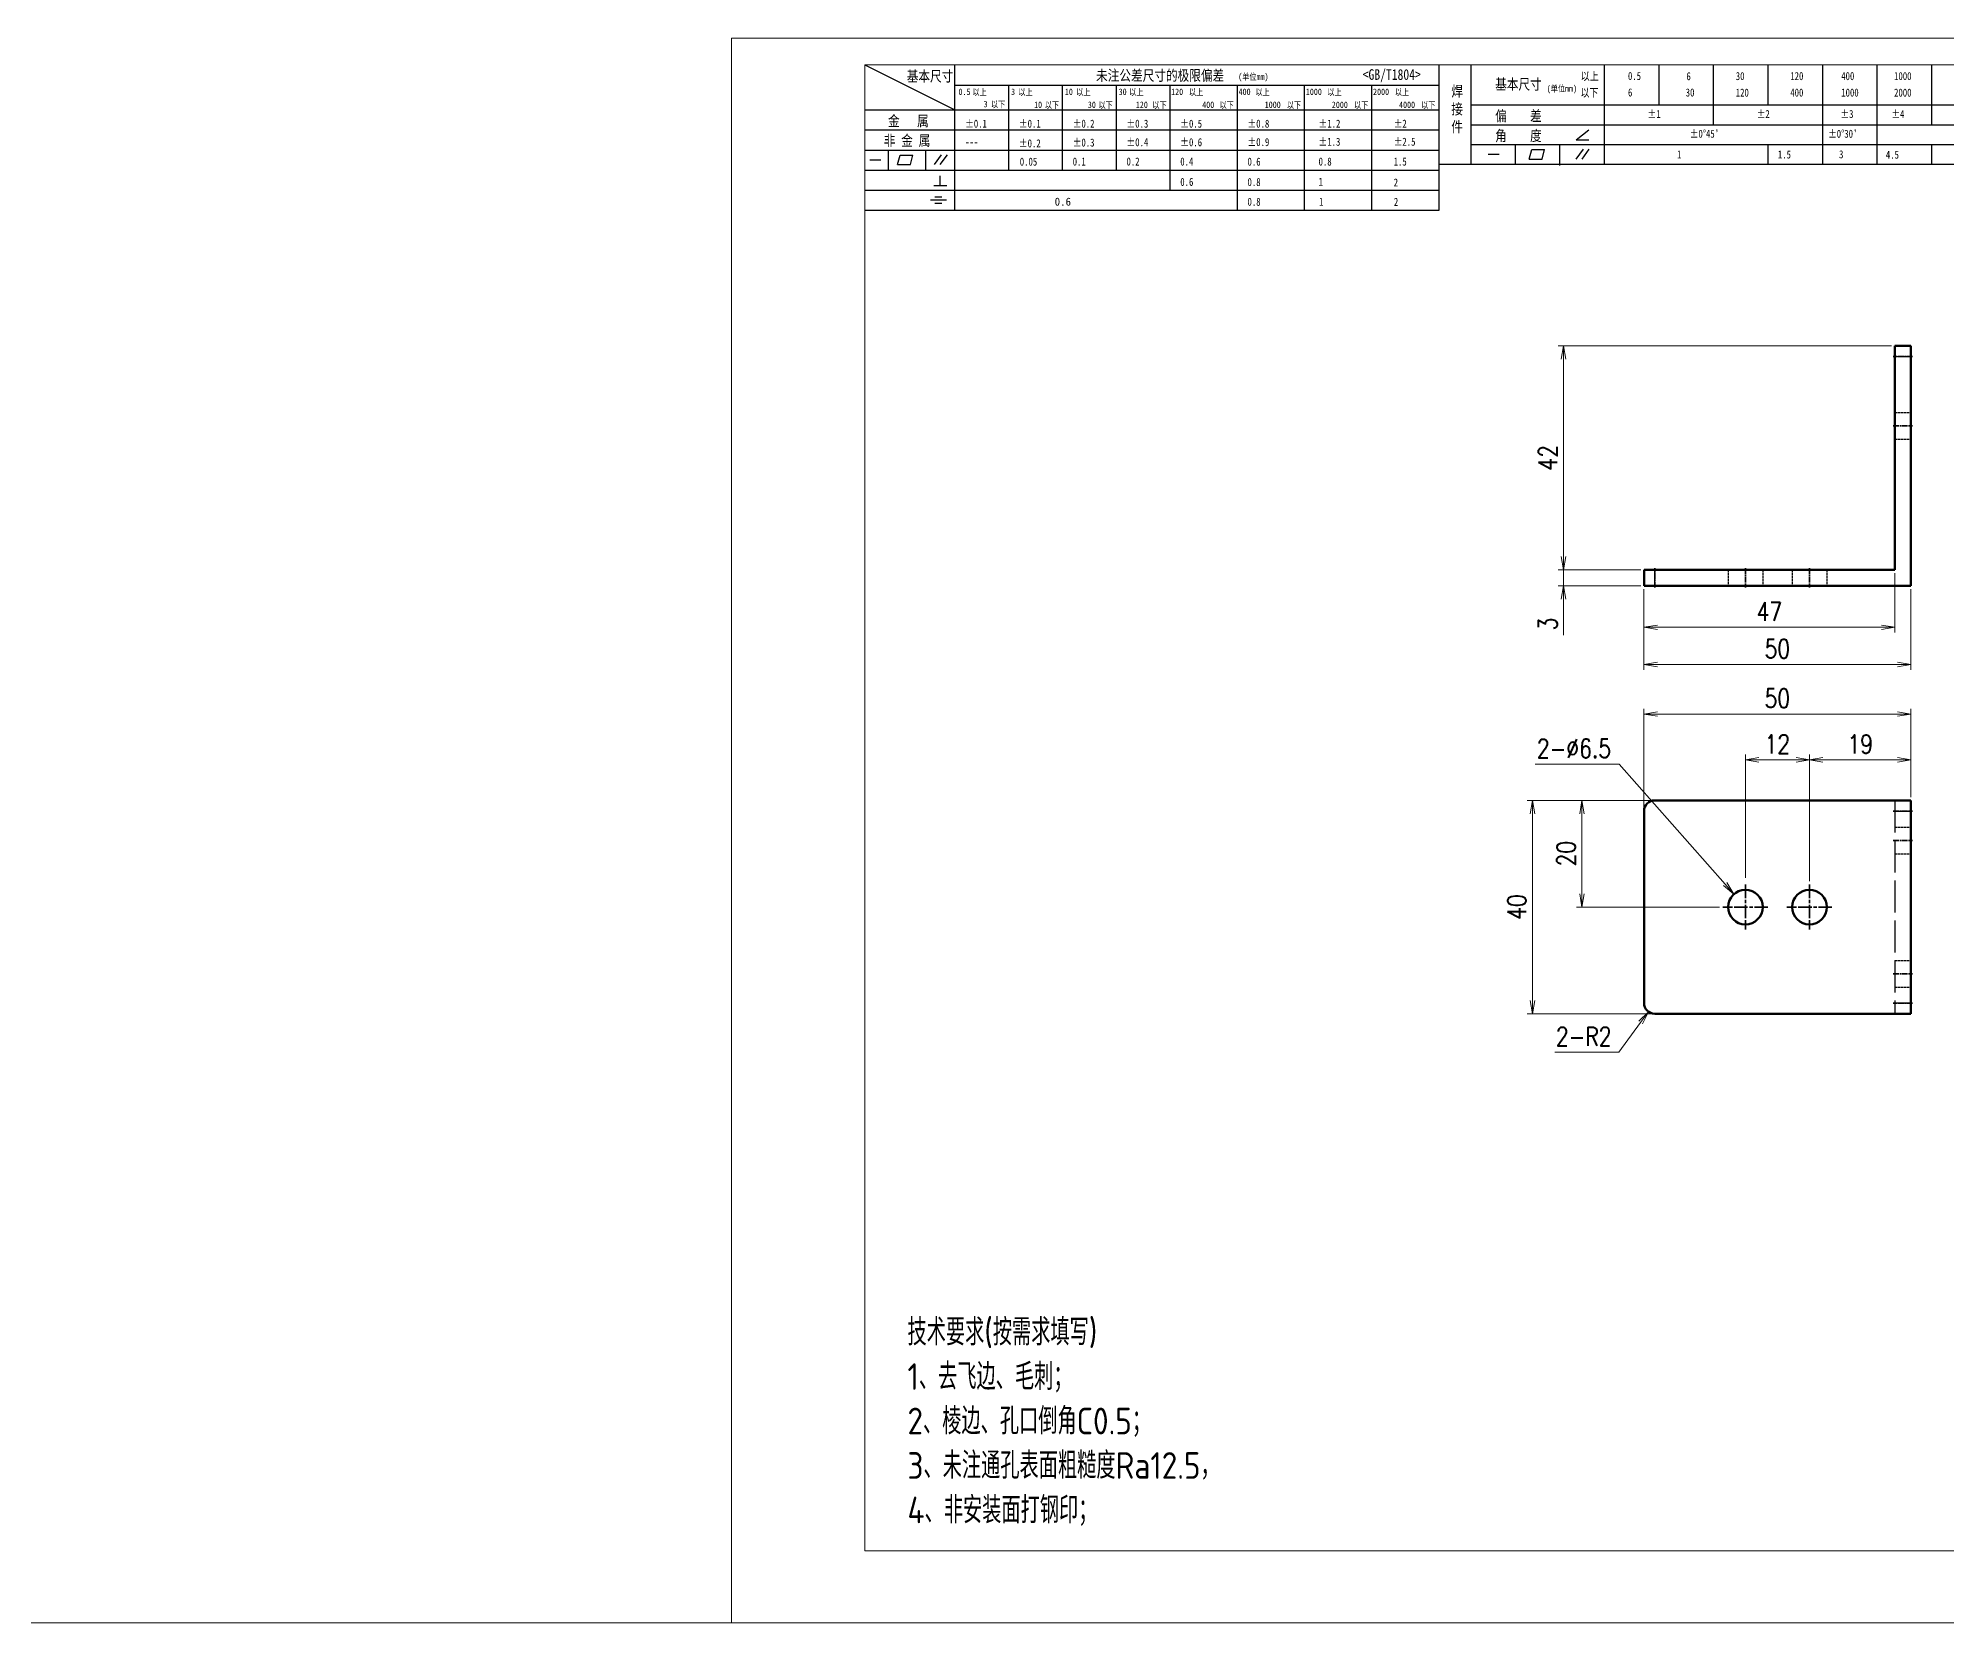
# Model space of a CAD drawing. Header units: millimetres. Extents: x 115 to 5146, y 57 to 1134.
# Drawn here: x 1899.4 to 2257.1, y 57 to 354 of the extents above; entities that cross this region are included whole.
import ezdxf

# ---------------------------------------------------------------- set-up
doc = ezdxf.new("R2010")
doc.units = ezdxf.units.MM
doc.header["$PDMODE"] = 35
doc.linetypes.add('AM_ISO02W050', pattern=[7.5, 6, -1.5])
doc.linetypes.add('AM_ISO08W050', pattern=[18, 12, -1.5, 3, -1.5])
for name, color, linetype, lineweight in [('CENTER', 2, 'AM_ISO08W050', 35), ('DIM', 3, 'Continuous', 25), ('DRAWING', 7, 'Continuous', 50), ('HIDDEN', 1, 'AM_ISO02W050', 25), ('图框', 7, 'Continuous', 18), ('标注线', 3, 'Continuous', 18)]:
    doc.layers.add(name, color=color, linetype=linetype, lineweight=lineweight)
doc.layers.add('图\\M+19E79\\M+195B6\\M+18E9A', color=7, linetype='Continuous')
doc.layers.add('打印', color=7, linetype='Continuous', lineweight=15, plot=False)
doc.layers.add('打印-禁用', color=7, linetype='Continuous', lineweight=15, plot=False)
doc.styles.add('DIM', font='romans.shx', dxfattribs={"width": 0.8, "bigfont": 'bigfont.shx'})
doc.styles.add('国标', font='simfang.ttf', dxfattribs={"width": 0.8})
doc.styles.add('机械长仿宋', font='gbenor.shx', dxfattribs={"height": 1, "bigfont": 'gbcbig.shx'})
doc.dimstyles.new('XR 1-1$0', dxfattribs={"dimtxt": 3.5, "dimasz": 2.5, "dimexe": 1, "dimexo": 0.625, "dimgap": 1.2, "dimtad": 1, "dimzin": 9, "dimdsep": 46, "dimtxsty": 'DIM', "dimblk": 'OPEN', "dimcen": 0, "dimclrd": 8, "dimclre": 8, "dimclrt": 2, "dimazin": 2, "dimtfac": 0.5, "dimtmove": 0, "dimatfit": 3, "dimldrblk": 'OPEN', "dimfxl": 0, "dimtolj": 2, "dimlwd": 18, "dimlwe": 18, "dimarcsym": 0})
doc.dimstyles.new('XR 1-1$3', dxfattribs={"dimtxt": 3.5, "dimasz": 2.5, "dimexe": 1, "dimexo": 0.625, "dimgap": 1.2, "dimtad": 1, "dimtoh": 1, "dimdsep": 46, "dimtxsty": 'DIM', "dimblk": 'OPEN', "dimcen": 0, "dimclrd": 8, "dimclre": 8, "dimclrt": 2, "dimazin": 2, "dimtfac": 0.5, "dimtofl": 0, "dimtmove": 0, "dimatfit": 3, "dimldrblk": 'OPEN', "dimfxl": 0, "dimtolj": 2, "dimlwd": 18, "dimlwe": 18, "dimarcsym": 0})
doc.dimstyles.new('XR 1-1$4', dxfattribs={"dimtxt": 3.5, "dimasz": 2.5, "dimexe": 1, "dimexo": 0.625, "dimgap": 1.2, "dimtad": 1, "dimtoh": 1, "dimdsep": 46, "dimtxsty": 'DIM', "dimblk": 'OPEN', "dimcen": 0, "dimclrd": 8, "dimclre": 8, "dimclrt": 2, "dimazin": 2, "dimtfac": 0.5, "dimtofl": 0, "dimtmove": 0, "dimatfit": 3, "dimldrblk": 'OPEN', "dimfxl": 0, "dimtolj": 2, "dimlwd": 18, "dimlwe": 18, "dimarcsym": 0})

# ---------------------------------------------------------------- blocks, each defined once
blk = doc.blocks.new('GZDEH零件A3图框V01版')
at = {"layer": '图\\M+19E79\\M+195B6\\M+18E9A', "color": 9}
for p, q in [((2882.49, -1554.46), (2899.37, -1562.92)), ((2899.37, -1581.67), (2899.37, -1554.46)), ((2990.09, -1581.67), (2990.09, -1554.46)), ((2996.09, -1573.08), (2996.09, -1554.46)), ((3021.09, -1561.98), (3021.09, -1554.46)), ((3031.31, -1561.98), (3031.31, -1554.46)), ((3041.53, -1561.98), (3041.53, -1554.46)), ((3051.75, -1561.98), (3051.75, -1554.46)), ((3061.98, -1561.98), (3061.98, -1554.46)), ((3072.2, -1561.98), (3072.2, -1554.46)), ((3082.42, -1561.98), (3082.42, -1554.46)), ((2899.37, -1558.24), (2990.09, -1558.24)), ((2909.45, -1574.17), (2909.45, -1558.24)), ((2919.53, -1574.17), (2919.53, -1558.24)), ((2929.61, -1574.17), (2929.61, -1558.24)), ((2939.69, -1577.92), (2939.69, -1558.24)), ((2952.29, -1581.67), (2952.29, -1558.24)), ((2964.89, -1581.67), (2964.89, -1558.24)), ((2977.49, -1581.67), (2977.49, -1558.24)), ((2882.49, -1562.92), (2990.09, -1562.92)), ((2996.09, -1561.98), (3113.09, -1561.98)), ((3021.09, -1573.08), (3021.09, -1561.98)), ((3041.53, -1565.68), (3041.53, -1561.98)), ((3061.98, -1573.08), (3061.98, -1561.98)), ((3072.2, -1573.08), (3072.2, -1561.98)), ((3082.42, -1565.68), (3082.42, -1561.98)), ((2882.49, -1566.67), (2990.09, -1566.67)), ((2996.09, -1565.68), (3113.09, -1565.68)), ((3015.75, -1568.51), (3018.15, -1566.66)), ((2996.09, -1569.38), (3113.09, -1569.38)), ((3004.42, -1573.08), (3004.42, -1569.38)), ((3012.75, -1573.08), (3012.75, -1569.38)), ((3015.75, -1568.51), (3018.15, -1568.51)), ((3015.81, -1572.12), (3017.15, -1570.26)), ((3016.89, -1572.12), (3018.23, -1570.26)), ((3051.75, -1573.08), (3051.75, -1569.38)), ((3082.42, -1573.08), (3082.42, -1569.48)), ((2882.49, -1570.42), (2990.09, -1570.42)), ((2883.43, -1572.27), (2885.49, -1572.27)), ((2886.92, -1574.12), (2886.92, -1570.42)), ((2888.59, -1573.16), (2889.07, -1571.37)), ((2888.59, -1573.16), (2891, -1573.16)), ((2889.07, -1571.37), (2891.48, -1571.37)), ((2891, -1573.16), (2891.48, -1571.37)), ((2893.91, -1574.12), (2893.91, -1570.42)), ((2895.52, -1573.16), (2896.85, -1571.3)), ((2896.6, -1573.16), (2897.94, -1571.3)), ((2990.09, -1573.08), (3113.09, -1573.08)), ((2999.26, -1571.23), (3001.32, -1571.23)), ((3006.97, -1572.12), (3007.45, -1570.33)), ((3006.97, -1572.12), (3009.39, -1572.12)), ((3007.45, -1570.33), (3009.86, -1570.33)), ((3009.39, -1572.12), (3009.86, -1570.33)), ((3012.75, -1573.33), (3012.75, -1573.08)), ((2882.49, -1574.17), (2990.09, -1574.17)), ((2895.42, -1577.05), (2897.81, -1577.05)), ((2896.58, -1577.05), (2896.58, -1575.28)), ((2882.49, -1577.92), (2990.09, -1577.92)), ((2894.79, -1579.77), (2897.77, -1579.77)), ((2895.57, -1579.17), (2896.92, -1579.17)), ((2895.57, -1580.37), (2896.93, -1580.37)), ((2882.49, -1581.67), (2990.09, -1581.67))]:
    blk.add_line(p, q, dxfattribs=at)
at = {"layer": '图框', "linetype": 'Continuous'}
for p, q in [((2882.49, -1554.46), (2882.49, -1832.96)), ((3272.49, -1554.46), (2882.49, -1554.46)), ((2882.49, -1832.96), (3272.49, -1832.96))]:
    blk.add_line(p, q, dxfattribs=at)
at = {"layer": '打印-禁用', "linetype": 'Continuous'}
for p, q in [((2857.49, -1549.46), (2857.49, -1846.46)), ((3277.49, -1549.46), (2857.49, -1549.46)), ((2857.49, -1846.46), (3277.49, -1846.46))]:
    blk.add_line(p, q, dxfattribs=at)
at = {"layer": '图\\M+19E79\\M+195B6\\M+18E9A', "color": 9, "style": '国标', "width": 0.8}
for s, height, p in [('基本尺寸', 2, (2890.33, -1557.58)), ('未注公差尺寸的极限偏差', 2, (2925.81, -1557.44)), ('<GB/T1804>', 2, (2975.78, -1557.27)), ('以上', 1.5, (3016.64, -1557.33)), ('0.5', 1.5, (3025.49, -1557.3)), ('6', 1.5, (3036.45, -1557.34)), ('30', 1.5, (3045.69, -1557.31)), ('120', 1.5, (3055.91, -1557.31)), ('400', 1.5, (3065.46, -1557.31)), ('1000', 1.5, (3075.36, -1557.31)), ('30', 1.2, (2930.04, -1560.11)), ('基本尺寸', 2, (3000.6, -1559.1)), ('以下', 1.5, (3016.58, -1560.43)), ('6', 1.5, (3025.49, -1560.38)), ('30', 1.5, (3036.31, -1560.39)), ('120', 1.5, (3045.69, -1560.41)), ('400', 1.5, (3055.91, -1560.41)), ('1000', 1.5, (3065.46, -1560.41)), ('2000', 1.5, (3075.36, -1560.41)), ('偏    差', 2, (3000.6, -1565.04)), ('±1', 1.5, (3029.16, -1564.42)), ('±2', 1.5, (3049.61, -1564.42)), ('±3', 1.5, (3065.3, -1564.42)), ('±4', 1.5, (3074.85, -1564.42)), ('金   属', 2, (2886.82, -1565.98)), ('±0.1', 1.5, (2901.27, -1566.23)), ('±0.1', 1.5, (2911.35, -1566.23)), ('±0.2', 1.5, (2921.43, -1566.23)), ('±0.3', 1.5, (2931.51, -1566.23)), ('±0.5', 1.5, (2941.59, -1566.23)), ('±0.8', 1.5, (2954.19, -1566.23)), ('±1.2', 1.5, (2967.51, -1566.23)), ('±2', 1.5, (2981.58, -1566.23)), ('角    度', 2, (3000.6, -1568.74)), ("±0%%D45'", 1.5, (3037.06, -1568.12)), ("±0%%D30'", 1.5, (3062.98, -1568.12)), ('非 金 属', 2, (2886.02, -1569.65)), ('---', 1.5, (2901.27, -1569.65)), ('±0.2', 1.5, (2911.35, -1569.92)), ('±0.3', 1.5, (2921.43, -1569.77)), ('±0.4', 1.5, (2931.51, -1569.71)), ('±0.6', 1.5, (2941.59, -1569.71)), ('±0.9', 1.5, (2954.19, -1569.68)), ('±1.3', 1.5, (2967.51, -1569.62)), ('±2.5', 1.5, (2981.58, -1569.61)), ('0.1', 1.5, (2921.43, -1573.34)), ('0.2', 1.5, (2931.51, -1573.33)), ('0.4', 1.5, (2941.59, -1573.33)), ('0.6', 1.5, (2954.19, -1573.35)), ('0.8', 1.5, (2967.51, -1573.33)), ('1.5', 1.5, (2981.58, -1573.34)), ('1', 1.5, (3034.69, -1571.98)), ('1.5', 1.5, (3053.59, -1572.01)), ('3', 1.5, (3065.05, -1571.98)), ('4.5', 1.5, (3073.82, -1572.05)), ('0.6', 1.5, (2941.59, -1577.14)), ('0.8', 1.5, (2954.19, -1577.17)), ('1', 1.5, (2967.51, -1577.12)), ('2', 1.5, (2981.58, -1577.26)), ('0.8', 1.5, (2954.19, -1580.87)), ('1', 1.5, (2967.59, -1580.86)), ('2', 1.5, (2981.62, -1580.89))]:
    blk.add_text(s, height=height, dxfattribs=at).set_placement(p)
at = {"layer": '图\\M+19E79\\M+195B6\\M+18E9A', "color": 9, "lineweight": 15, "style": '国标', "width": 0.8}
for s, p in [('(单位mm)', (2952.44, -1557.27)), ('0.5', (2900.03, -1560.11)), ('以上', (2902.64, -1560.16)), ('3', (2909.88, -1560.11)), ('以上', (2911.25, -1560.16)), ('10', (2919.96, -1560.11)), ('以上', (2922.09, -1560.16)), ('以上', (2932.02, -1560.16)), ('120', (2939.88, -1560.11)), ('以上', (2943.21, -1560.16)), ('400', (2952.52, -1560.11)), ('以上', (2955.68, -1560.16)), ('1000', (2965.12, -1560.11)), ('以上', (2969.16, -1560.16)), ('2000', (2977.72, -1560.11)), ('以上', (2981.8, -1560.16)), ('(单位mm)', (3010.27, -1559.51)), ('3', (2904.73, -1562.41)), ('以下', (2906.1, -1562.46)), ('10', (2914.19, -1562.54)), ('以下', (2916.18, -1562.59)), ('30', (2924.27, -1562.54)), ('以下', (2926.26, -1562.59)), ('120', (2933.26, -1562.54)), ('以下', (2936.34, -1562.59)), ('400', (2945.7, -1562.54)), ('以下', (2948.94, -1562.59)), ('1000', (2957.41, -1562.54)), ('以下', (2961.54, -1562.59)), ('2000', (2969.99, -1562.54)), ('以下', (2974.14, -1562.59)), ('4000', (2982.59, -1562.54)), ('以下', (2986.74, -1562.59))]:
    blk.add_text(s, height=1.2, dxfattribs=at).set_placement(p)
at = {"layer": '图\\M+19E79\\M+195B6\\M+18E9A', "color": 9, "lineweight": 13, "style": '国标'}
blk.add_text('0.6', height=1.5, dxfattribs=at).set_placement((2918.05, -1580.85))
at = {"layer": '图\\M+19E79\\M+195B6\\M+18E9A', "color": 9, "style": '国标'}
for s, insert, char_height, width, attachment_point in [('焊\\P接\\P件', (2992.39, -1558.41), 2, 3.1877, 1), ('0.05', (2911.51, -1573.37), 1.5, 5.1982, 7)]:
    blk.add_mtext(s, dxfattribs=dict(at, insert=insert, char_height=char_height, width=width, attachment_point=attachment_point))
blk = doc.blocks.new('DEH A3')
at = {"layer": '图框'}
blk.add_blockref('GZDEH零件A3图框V01版', (-2857.49, 1846.46), dxfattribs=at)
blk = doc.blocks.new('_Open')
at = {"color": 0, "linetype": 'ByBlock', "lineweight": -2}
for p, q in [((-1, 0.17), (0, 0)), ((-1, -0.17), (0, 0)), ((0, 0), (-1, 0))]:
    blk.add_line(p, q, dxfattribs=at)
blk = doc.blocks.new('*D47')
at = {"layer": 'Defpoints', "color": 0, "transparency": 16777216}
for p in [(2250.31, 218.8), (2250.31, 211.2), (2231.31, 195.42)]:
    blk.add_point(p, dxfattribs=at)
at = {"layer": 'DIM', "color": 8, "lineweight": 18, "transparency": 16777216}
for p, q in [((2231.31, 196.05), (2231.31, 219.8)), ((2233.81, 218.8), (2247.81, 218.8)), ((2250.31, 211.82), (2250.31, 219.8))]:
    blk.add_line(p, q, dxfattribs=at)
at = {"layer": 'DIM', "color": 8, "linetype": 'ByBlock', "lineweight": 18, "transparency": 16777216, "xscale": 2.5, "yscale": 2.5, "zscale": 2.5, "rotation": 180}
blk.add_blockref('_Open', (2231.31, 218.8), dxfattribs=at)
at = {"layer": 'DIM', "color": 8, "linetype": 'ByBlock', "lineweight": 18, "transparency": 16777216, "xscale": 2.5, "yscale": 2.5, "zscale": 2.5}
blk.add_blockref('_Open', (2250.31, 218.8), dxfattribs=at)
at = {"layer": 'DIM', "color": 2, "transparency": 16777216, "insert": (2240.81, 221.75), "char_height": 3.5, "attachment_point": 5, "style": 'DIM'}
blk.add_mtext('\\A2;19', dxfattribs=at)
blk = doc.blocks.new('*D48')
at = {"layer": 'Defpoints', "color": 0, "transparency": 16777216}
for p in [(2219.31, 218.8), (2219.31, 196.05), (2231.31, 196.05)]:
    blk.add_point(p, dxfattribs=at)
at = {"layer": 'DIM', "color": 8, "lineweight": 18, "transparency": 16777216}
for p, q in [((2219.31, 196.67), (2219.31, 219.8)), ((2228.81, 218.8), (2221.81, 218.8)), ((2231.31, 196.67), (2231.31, 219.8))]:
    blk.add_line(p, q, dxfattribs=at)
at = {"layer": 'DIM', "color": 8, "linetype": 'ByBlock', "lineweight": 18, "transparency": 16777216, "xscale": 2.5, "yscale": 2.5, "zscale": 2.5, "rotation": 180}
blk.add_blockref('_Open', (2219.31, 218.8), dxfattribs=at)
at = {"layer": 'DIM', "color": 8, "linetype": 'ByBlock', "lineweight": 18, "transparency": 16777216, "xscale": 2.5, "yscale": 2.5, "zscale": 2.5}
blk.add_blockref('_Open', (2231.31, 218.8), dxfattribs=at)
at = {"layer": 'DIM', "color": 2, "transparency": 16777216, "insert": (2225.31, 221.75), "char_height": 3.5, "attachment_point": 5, "style": 'DIM'}
blk.add_mtext('\\A2;12', dxfattribs=at)
blk = doc.blocks.new('*D49')
at = {"layer": 'Defpoints', "color": 0, "transparency": 16777216}
for p in [(2200.31, 227.37), (2250.31, 211.2), (2200.31, 209.2)]:
    blk.add_point(p, dxfattribs=at)
at = {"layer": 'DIM', "color": 8, "lineweight": 18, "transparency": 16777216}
for p, q in [((2200.31, 209.82), (2200.31, 228.37)), ((2247.81, 227.37), (2202.81, 227.37)), ((2250.31, 211.82), (2250.31, 228.37))]:
    blk.add_line(p, q, dxfattribs=at)
at = {"layer": 'DIM', "color": 8, "linetype": 'ByBlock', "lineweight": 18, "transparency": 16777216, "xscale": 2.5, "yscale": 2.5, "zscale": 2.5, "rotation": 180}
blk.add_blockref('_Open', (2200.31, 227.37), dxfattribs=at)
at = {"layer": 'DIM', "color": 8, "linetype": 'ByBlock', "lineweight": 18, "transparency": 16777216, "xscale": 2.5, "yscale": 2.5, "zscale": 2.5}
blk.add_blockref('_Open', (2250.31, 227.37), dxfattribs=at)
at = {"layer": 'DIM', "color": 2, "transparency": 16777216, "insert": (2225.31, 230.32), "char_height": 3.5, "attachment_point": 5, "style": 'DIM'}
blk.add_mtext('\\A2;50', dxfattribs=at)
blk = doc.blocks.new('*D50')
at = {"layer": 'Defpoints', "color": 0, "transparency": 16777216}
for p in [(2188.68, 211.2), (2202.31, 211.2), (2215.09, 191.2)]:
    blk.add_point(p, dxfattribs=at)
at = {"layer": 'DIM', "color": 8, "lineweight": 18, "transparency": 16777216}
for p, q in [((2201.69, 211.2), (2187.68, 211.2)), ((2188.68, 193.7), (2188.68, 208.7)), ((2214.46, 191.2), (2187.68, 191.2))]:
    blk.add_line(p, q, dxfattribs=at)
at = {"layer": 'DIM', "color": 8, "linetype": 'ByBlock', "lineweight": 18, "transparency": 16777216, "xscale": 2.5, "yscale": 2.5, "zscale": 2.5}
for p, rotation in [((2188.68, 211.2), 90), ((2188.68, 191.2), 270)]:
    blk.add_blockref('_Open', p, dxfattribs=dict(at, rotation=rotation))
at = {"layer": 'DIM', "color": 2, "transparency": 16777216, "insert": (2185.73, 201.2), "char_height": 3.5, "attachment_point": 5, "rotation": 90, "style": 'DIM'}
blk.add_mtext('\\A2;20', dxfattribs=at)
blk = doc.blocks.new('*D51')
at = {"layer": 'Defpoints', "color": 0, "transparency": 16777216}
for p in [(2202.31, 211.2), (2179.42, 171.2), (2202.31, 171.2)]:
    blk.add_point(p, dxfattribs=at)
at = {"layer": 'DIM', "color": 8, "lineweight": 18, "transparency": 16777216}
for p, q in [((2201.69, 211.2), (2178.42, 211.2)), ((2179.42, 208.7), (2179.42, 173.7)), ((2201.69, 171.2), (2178.42, 171.2))]:
    blk.add_line(p, q, dxfattribs=at)
at = {"layer": 'DIM', "color": 8, "linetype": 'ByBlock', "lineweight": 18, "transparency": 16777216, "xscale": 2.5, "yscale": 2.5, "zscale": 2.5}
for p, rotation in [((2179.42, 211.2), 90), ((2179.42, 171.2), 270)]:
    blk.add_blockref('_Open', p, dxfattribs=dict(at, rotation=rotation))
at = {"layer": 'DIM', "color": 2, "transparency": 16777216, "insert": (2176.47, 191.2), "char_height": 3.5, "attachment_point": 5, "rotation": 90, "style": 'DIM'}
blk.add_mtext('\\A2;40', dxfattribs=at)
blk = doc.blocks.new('*D52')
at = {"layer": 'Defpoints', "color": 0, "transparency": 16777216}
for p in [(2202.31, 173.2), (2201.14, 171.58)]:
    blk.add_point(p, dxfattribs=at)
at = {"layer": 'DIM', "color": 8, "lineweight": 18, "transparency": 16777216}
for p in [(2199.67, 169.56), (2183.61, 163.98)]:
    blk.add_line(p, (2195.61, 163.98), dxfattribs=at)
at = {"layer": 'DIM', "color": 8, "linetype": 'ByBlock', "lineweight": 18, "transparency": 16777216, "xscale": 2.5, "yscale": 2.5, "zscale": 2.5, "rotation": 53.95258779994135}
blk.add_blockref('_Open', (2201.14, 171.58), dxfattribs=at)
at = {"layer": 'DIM', "color": 2, "transparency": 16777216, "insert": (2189.01, 166.93), "char_height": 3.5, "attachment_point": 5, "style": 'DIM'}
blk.add_mtext('\\A2;\\A2;2-R2', dxfattribs=at)
blk = doc.blocks.new('*D53')
at = {"layer": 'Defpoints', "color": 0, "transparency": 16777216}
for p in [(2217.16, 193.63), (2221.47, 188.76)]:
    blk.add_point(p, dxfattribs=at)
at = {"layer": 'DIM', "color": 8, "lineweight": 18, "transparency": 16777216}
for p in [(2179.92, 217.98), (2215.51, 195.51)]:
    blk.add_line(p, (2195.66, 217.98), dxfattribs=at)
at = {"layer": 'DIM', "color": 8, "linetype": 'ByBlock', "lineweight": 18, "transparency": 16777216, "xscale": 2.5, "yscale": 2.5, "zscale": 2.5, "rotation": 311.4608235617067}
blk.add_blockref('_Open', (2217.16, 193.63), dxfattribs=at)
at = {"layer": 'DIM', "color": 2, "transparency": 16777216, "insert": (2187.19, 220.93), "char_height": 3.5, "attachment_point": 5, "style": 'DIM'}
blk.add_mtext('\\A2;\\A2;2-∅6.5', dxfattribs=at)
blk = doc.blocks.new('*D54')
at = {"layer": 'Defpoints', "color": 0, "transparency": 16777216}
for p in [(2185.23, 254.4), (2200.31, 254.4), (2200.31, 251.4)]:
    blk.add_point(p, dxfattribs=at)
at = {"layer": 'DIM', "color": 8, "lineweight": 18, "transparency": 16777216}
for p, q in [((2185.23, 256.9), (2185.23, 259.4)), ((2199.69, 254.4), (2184.23, 254.4)), ((2185.23, 251.4), (2185.23, 254.4)), ((2199.69, 251.4), (2184.23, 251.4)), ((2185.23, 248.9), (2185.23, 242.13))]:
    blk.add_line(p, q, dxfattribs=at)
at = {"layer": 'DIM', "color": 8, "linetype": 'ByBlock', "lineweight": 18, "transparency": 16777216, "xscale": 2.5, "yscale": 2.5, "zscale": 2.5}
for p, rotation in [((2185.23, 254.4), 270), ((2185.23, 251.4), 90)]:
    blk.add_blockref('_Open', p, dxfattribs=dict(at, rotation=rotation))
at = {"layer": 'DIM', "color": 2, "transparency": 16777216, "insert": (2182.28, 244.26), "char_height": 3.5, "attachment_point": 5, "rotation": 90, "style": 'DIM'}
blk.add_mtext('\\A2;3', dxfattribs=at)
blk = doc.blocks.new('*D55')
at = {"layer": 'Defpoints', "color": 0, "transparency": 16777216}
for p in [(2185.23, 296.4), (2247.31, 296.4), (2200.31, 254.4)]:
    blk.add_point(p, dxfattribs=at)
at = {"layer": 'DIM', "color": 8, "lineweight": 18, "transparency": 16777216}
for p, q in [((2246.69, 296.4), (2184.23, 296.4)), ((2185.23, 256.9), (2185.23, 293.9)), ((2199.69, 254.4), (2184.23, 254.4))]:
    blk.add_line(p, q, dxfattribs=at)
at = {"layer": 'DIM', "color": 8, "linetype": 'ByBlock', "lineweight": 18, "transparency": 16777216, "xscale": 2.5, "yscale": 2.5, "zscale": 2.5}
for p, rotation in [((2185.23, 296.4), 90), ((2185.23, 254.4), 270)]:
    blk.add_blockref('_Open', p, dxfattribs=dict(at, rotation=rotation))
at = {"layer": 'DIM', "color": 2, "transparency": 16777216, "insert": (2182.28, 275.4), "char_height": 3.5, "attachment_point": 5, "rotation": 90, "style": 'DIM'}
blk.add_mtext('\\A2;42', dxfattribs=at)
blk = doc.blocks.new('*D56')
at = {"layer": 'Defpoints', "color": 0, "transparency": 16777216}
for p in [(2247.31, 254.4), (2200.31, 251.4), (2247.31, 243.63)]:
    blk.add_point(p, dxfattribs=at)
at = {"layer": 'DIM', "color": 8, "lineweight": 18, "transparency": 16777216}
for p, q in [((2200.31, 250.77), (2200.31, 242.63)), ((2247.31, 253.77), (2247.31, 242.63)), ((2202.81, 243.63), (2244.81, 243.63))]:
    blk.add_line(p, q, dxfattribs=at)
at = {"layer": 'DIM', "color": 8, "linetype": 'ByBlock', "lineweight": 18, "transparency": 16777216, "xscale": 2.5, "yscale": 2.5, "zscale": 2.5, "rotation": 180}
blk.add_blockref('_Open', (2200.31, 243.63), dxfattribs=at)
at = {"layer": 'DIM', "color": 8, "linetype": 'ByBlock', "lineweight": 18, "transparency": 16777216, "xscale": 2.5, "yscale": 2.5, "zscale": 2.5}
blk.add_blockref('_Open', (2247.31, 243.63), dxfattribs=at)
at = {"layer": 'DIM', "color": 2, "transparency": 16777216, "insert": (2223.81, 246.58), "char_height": 3.5, "attachment_point": 5, "style": 'DIM'}
blk.add_mtext('\\A2;47', dxfattribs=at)
blk = doc.blocks.new('*D57')
at = {"layer": 'Defpoints', "color": 0, "transparency": 16777216}
for p in [(2200.31, 251.4), (2250.31, 251.4), (2250.31, 236.66)]:
    blk.add_point(p, dxfattribs=at)
at = {"layer": 'DIM', "color": 8, "lineweight": 18, "transparency": 16777216}
for p, q in [((2200.31, 250.77), (2200.31, 235.66)), ((2250.31, 250.77), (2250.31, 235.66)), ((2202.81, 236.66), (2247.81, 236.66))]:
    blk.add_line(p, q, dxfattribs=at)
at = {"layer": 'DIM', "color": 8, "linetype": 'ByBlock', "lineweight": 18, "transparency": 16777216, "xscale": 2.5, "yscale": 2.5, "zscale": 2.5, "rotation": 180}
blk.add_blockref('_Open', (2200.31, 236.66), dxfattribs=at)
at = {"layer": 'DIM', "color": 8, "linetype": 'ByBlock', "lineweight": 18, "transparency": 16777216, "xscale": 2.5, "yscale": 2.5, "zscale": 2.5}
blk.add_blockref('_Open', (2250.31, 236.66), dxfattribs=at)
at = {"layer": 'DIM', "color": 2, "transparency": 16777216, "insert": (2225.31, 239.61), "char_height": 3.5, "attachment_point": 5, "style": 'DIM'}
blk.add_mtext('\\A2;50', dxfattribs=at)

msp = doc.modelspace()

# ---------------------------------------------------------------- linework, layer by layer
at = {"color": 7, "lineweight": 13, "ltscale": 0.075}
for p, q in [((2250.314, 294.398), (2247.314, 294.398)), ((2202.314, 254.398), (2202.314, 251.398))]:
    msp.add_line(p, q, dxfattribs=at)
at = {"layer": 'CENTER', "ltscale": 0.090015}
for p, q in [((2250.614, 294.398), (2247.014, 294.398)), ((2219.314, 254.698), (2219.314, 251.097)), ((2231.314, 254.698), (2231.314, 251.097)), ((2250.614, 173.198), (2247.014, 173.198))]:
    msp.add_line(p, q, dxfattribs=at)
at = {"layer": 'CENTER', "ltscale": 0.09}
for p, q in [((2247.014, 281.398), (2250.614, 281.398)), ((2202.314, 251.098), (2202.314, 254.698)), ((2247.014, 209.198), (2250.614, 209.198)), ((2247.014, 203.698), (2250.614, 203.698)), ((2247.014, 178.698), (2250.614, 178.698))]:
    msp.add_line(p, q, dxfattribs=at)
at = {"layer": 'CENTER', "ltscale": 0.21125}
for p, q in [((2219.314, 195.423), (2219.314, 186.973)), ((2231.314, 195.423), (2231.314, 186.973)), ((2223.539, 191.198), (2215.089, 191.198)), ((2235.539, 191.198), (2227.089, 191.198))]:
    msp.add_line(p, q, dxfattribs=at)
at = {"layer": 'DRAWING', "ltscale": 0.05}
for p, q in [((2247.314, 294.398), (2247.314, 296.398)), ((2250.314, 296.398), (2250.314, 294.398)), ((2202.314, 254.398), (2200.314, 254.398)), ((2202.314, 251.398), (2200.314, 251.398))]:
    msp.add_line(p, q, dxfattribs=at)
at = {"layer": 'DRAWING', "ltscale": 0.075}
for p, q in [((2247.314, 296.398), (2250.314, 296.398)), ((2200.314, 251.398), (2200.314, 254.398))]:
    msp.add_line(p, q, dxfattribs=at)
at = {"layer": 'DRAWING'}
for p, q in [((2247.314, 294.398), (2247.314, 254.398)), ((2250.314, 294.398), (2250.314, 251.398)), ((2202.314, 254.398), (2247.314, 254.398)), ((2202.314, 251.398), (2250.314, 251.398)), ((2202.314, 211.198), (2250.314, 211.198)), ((2250.314, 211.198), (2250.314, 171.198)), ((2200.314, 173.198), (2200.314, 209.198)), ((2250.314, 171.198), (2202.314, 171.198))]:
    msp.add_line(p, q, dxfattribs=at)
for centre in [(2219.314, 191.198), (2231.314, 191.198)]:
    msp.add_circle(centre, 3.25, dxfattribs=at)
for centre, start, end in [((2202.314, 209.198), 90, 180), ((2202.314, 173.198), 180, 270)]:
    msp.add_arc(centre, 2, start, end, dxfattribs=at)
at = {"layer": 'HIDDEN', "ltscale": 0.075}
for p, q in [((2247.314, 294.398), (2250.314, 294.398)), ((2247.314, 283.898), (2250.314, 283.898)), ((2247.314, 283.898), (2250.314, 283.898)), ((2247.314, 278.898), (2250.314, 278.898)), ((2247.314, 278.898), (2250.314, 278.898)), ((2202.314, 251.398), (2202.314, 254.398)), ((2216.064, 254.398), (2216.064, 251.398)), ((2222.564, 254.398), (2222.564, 251.398)), ((2228.064, 254.398), (2228.064, 251.398)), ((2234.564, 254.398), (2234.564, 251.398)), ((2247.314, 209.198), (2250.314, 209.198)), ((2247.314, 206.198), (2250.314, 206.198)), ((2247.314, 201.198), (2250.314, 201.198)), ((2247.314, 181.198), (2250.314, 181.198)), ((2247.314, 176.198), (2250.314, 176.198)), ((2250.314, 173.198), (2247.314, 173.198))]:
    msp.add_line(p, q, dxfattribs=at)
at = {"layer": 'HIDDEN'}
msp.add_line((2247.314, 211.198), (2247.314, 171.198), dxfattribs=at)
at = {"layer": '打印'}
msp.add_lwpolyline([(2029.307, 354.047), (2449.307, 354.047), (2449.307, 57.047), (2029.307, 57.047)], close=True, dxfattribs=at)
at = {"layer": '标注线'}
msp.add_lwpolyline([(115.189, 57.047), (3943.425, 57.047)], dxfattribs=at)

# ---------------------------------------------------------------- block references
at = {"layer": '图框'}
msp.add_blockref('DEH A3', (2029.307, 57.047), dxfattribs=at)

# ---------------------------------------------------------------- texts
at = {"layer": '标注线', "color": 2, "insert": (2062.281, 75.216), "char_height": 5, "width": 114.82461, "attachment_point": 7, "style": '机械长仿宋'}
msp.add_mtext('\\A2;技术要求(按需求填写)\\P1、去飞边、毛刺；\\P2、棱边、孔口倒角C0.5；\\P3、未注通孔表面粗糙度Ra12.5，\\P4、非安装面打钢印；', dxfattribs=at)

# ---------------------------------------------------------------- dimensions: what is measured, and where the dimension line sits
at = {"layer": 'DIM'}
for base, p1, p2, picture, middle in [((2185.226, 296.398), (2200.314, 254.398), (2247.314, 296.398), '*D55', (2182.276, 275.398)), ((2179.421, 171.198), (2202.314, 211.198), (2202.314, 171.198), '*D51', (2176.471, 191.198)), ((2188.682, 211.198), (2215.089, 191.198), (2202.314, 211.198), '*D50', (2185.732, 201.198))]:
    dim = msp.add_linear_dim(base=base, p1=p1, p2=p2, angle=90, dimstyle='XR 1-1$0', dxfattribs=at)
    dim.commit()
    dim.dimension.update_dxf_attribs({"geometry": picture, "text_midpoint": middle})
dim = msp.add_linear_dim(base=(2185.226, 254.398), p1=(2200.314, 251.398), p2=(2200.314, 254.398), angle=90, dimstyle='XR 1-1$0', dxfattribs=at)
dim.commit()
dim.dimension.update_dxf_attribs({"geometry": '*D54', "text_midpoint": (2185.226, 244.265), "dimtype": 160})
for base, p1, p2, picture, middle in [((2247.314, 243.634), (2200.314, 251.398), (2247.314, 254.398), '*D56', (2223.814, 246.584)), ((2250.314, 236.659), (2200.314, 251.398), (2250.314, 251.398), '*D57', (2225.314, 239.609)), ((2200.314, 227.366), (2250.314, 211.198), (2200.314, 209.198), '*D49', (2225.314, 230.316)), ((2219.314, 218.805), (2231.314, 196.048), (2219.314, 196.048), '*D48', (2225.314, 221.755)), ((2250.314, 218.805), (2231.314, 195.423), (2250.314, 211.198), '*D47', (2240.814, 221.755))]:
    dim = msp.add_linear_dim(base=base, p1=p1, p2=p2, dimstyle='XR 1-1$0', dxfattribs=at)
    dim.commit()
    dim.dimension.update_dxf_attribs({"geometry": picture, "text_midpoint": middle})
dim = msp.add_diameter_dim_2p(p1=(2221.466, 188.762), p2=(2217.163, 193.634), text='\\A2;2-<>', dimstyle='XR 1-1$3', override={"dimtxsty": 'DIM'}, dxfattribs=at)
dim.commit()
dim.dimension.update_dxf_attribs({"geometry": '*D53', "text_midpoint": (2187.19, 217.975), "dimtype": 163})
dim = msp.add_radius_dim(center=(2202.314, 173.198), mpoint=(2201.138, 171.581), text='\\A2;2-<>', dimstyle='XR 1-1$4', override={"dimtxsty": 'DIM'}, dxfattribs=at)
dim.commit()
dim.dimension.update_dxf_attribs({"geometry": '*D52', "text_midpoint": (2189.008, 163.984), "dimtype": 164})

doc.saveas('drawing.dxf')
